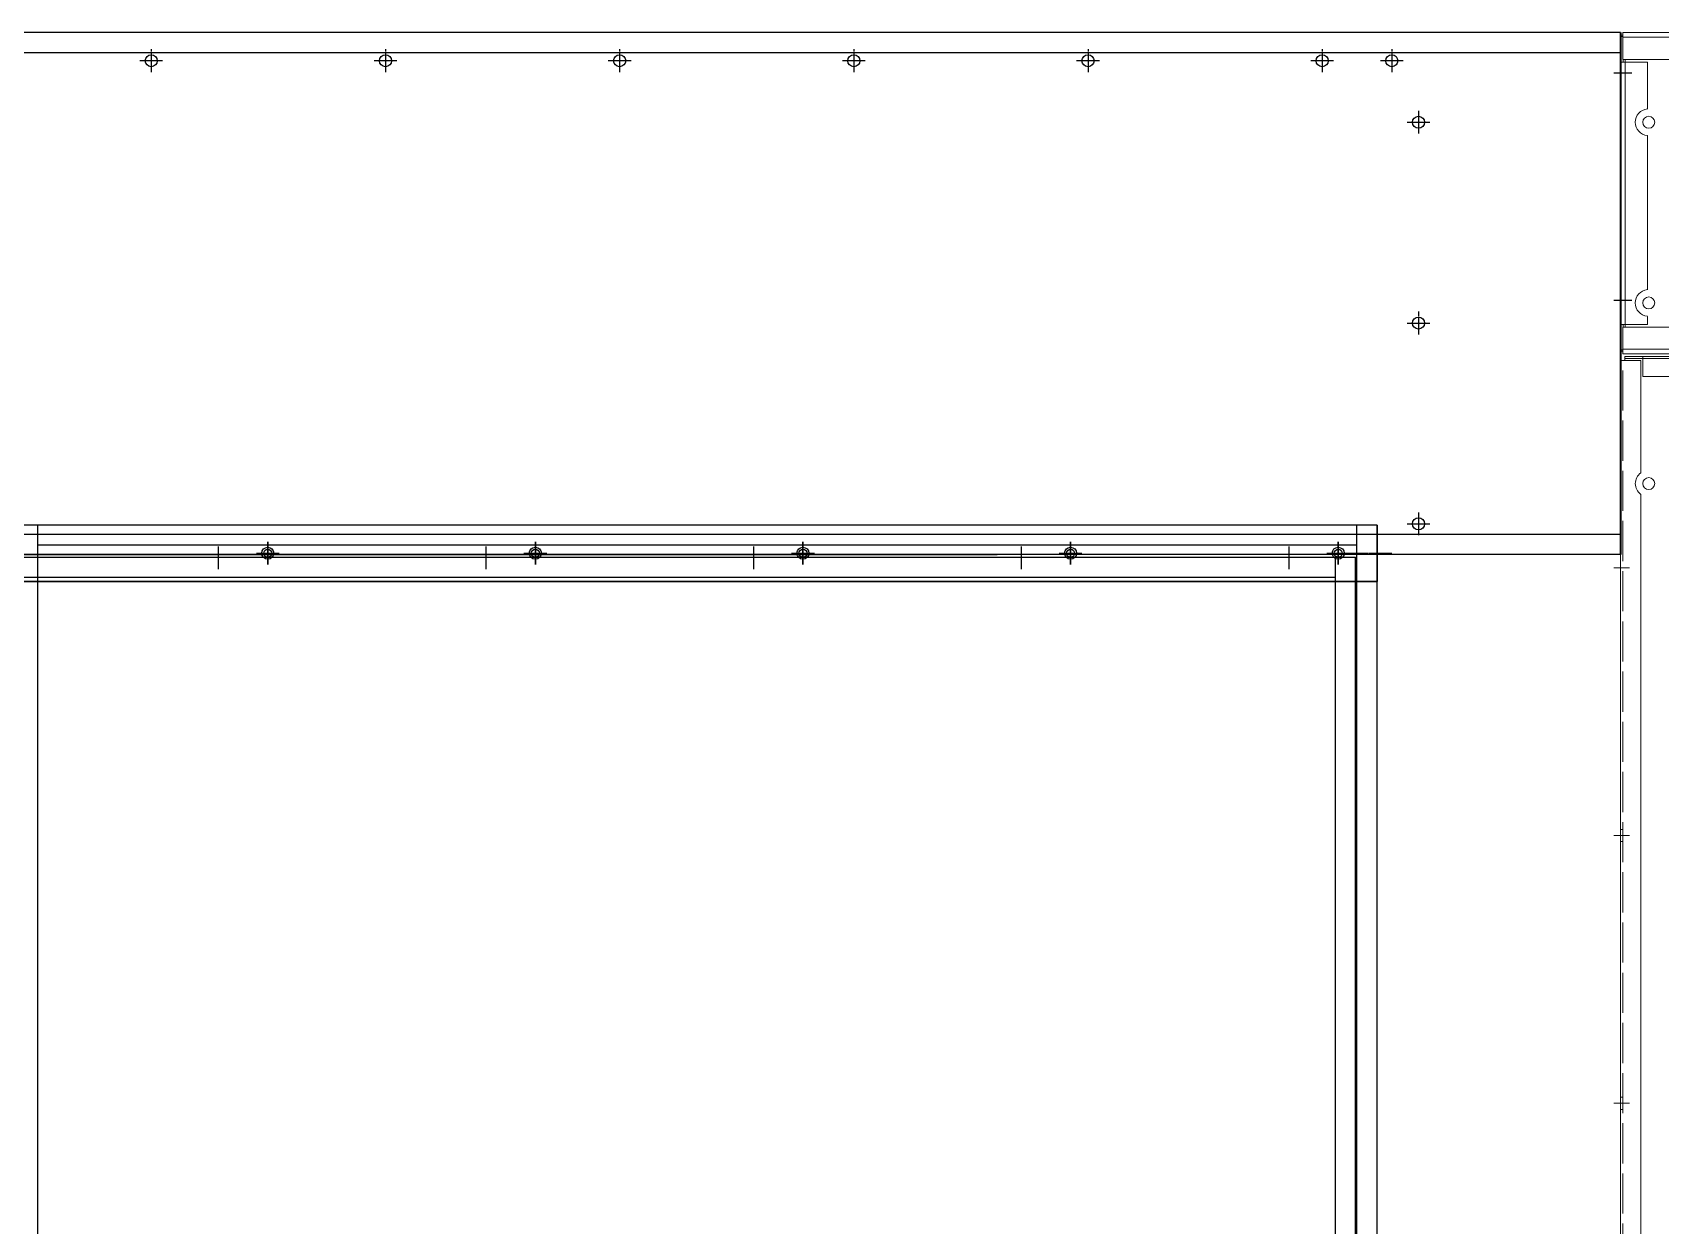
# Model space of a CAD drawing. Header units: millimetres. Extents: x 2408 to 34521, y 2746 to 25454.
# Drawn here: x 15011 to 16228, y 13263 to 14154 of the extents above; entities that cross this region are included whole.
import ezdxf

# ---------------------------------------------------------------- set-up
doc = ezdxf.new("R2010")
doc.units = ezdxf.units.MM
doc.linetypes.add('CENTER', pattern=[2, 1.25, -0.25, 0.25, -0.25])
doc.linetypes.add('DASHED', pattern=[15, 12, -3])
doc.layers.add('center', color=1, linetype='CENTER')

# ---------------------------------------------------------------- blocks, each defined once
blk = doc.blocks.new('A$C66D76F0F')
at = {"color": 7, "lineweight": 13, "ltscale": 2.5}
for p, q in [((8.1, 2861), (8.1, 2859.4)), ((21.6, 2861), (8.1, 2861)), ((8.1, 2859.4), (8.1, 2857.9)), ((8.1, 2859.4), (21.6, 2859.4)), ((21.6, 2861), (987.4, 2861)), ((21.6, 2861), (21.6, 2857.9)), ((5, 2857.9), (8.1, 2857.9)), ((5, 2857.9), (5, 8.1)), ((20, 2857.9), (8.1, 2857.9)), ((20, 2774), (20, 2857.9)), ((21.6, 2846), (21.6, 2857.9)), ((987.4, 2846), (21.6, 2846)), ((20, 8.1), (20, 2758))]:
    blk.add_line(p, q, dxfattribs=at)
at = {"color": 7, "linetype": 'DASHED', "lineweight": 13, "ltscale": 2.5}
for p, q in [((21.6, 2859.4), (987.4, 2859.4)), ((6.6, 8.1), (6.6, 2857.9)), ((5, 2507.5), (6.6, 2507.5)), ((5, 2498.5), (6.6, 2498.5)), ((5, 2307.5), (6.6, 2307.5)), ((5, 2298.5), (6.6, 2298.5))]:
    blk.add_line(p, q, dxfattribs=at)
at = {"color": 7, "lineweight": 5}
for p, q in [((0, 2703), (11.6, 2703)), ((0, 2503), (11.6, 2503)), ((0, 2303), (11.6, 2303))]:
    blk.add_line(p, q, dxfattribs=at)
at = {"color": 7, "lineweight": 13}
blk.add_circle((26, 2766), 4.5, dxfattribs=at)
at = {"color": 7, "lineweight": 13, "ltscale": 2.5}
blk.add_arc((26, 2766), 10, 126.8725, 233.1275, dxfattribs=at)
blk = doc.blocks.new('A$C30E44EA2')
for p, q in [((0, 2715.5), (1100, 2715.5)), ((1085, 9.5), (1085, 2715.5)), ((1100, 9.5), (1100, 2715.5)), ((1100, 9.5), (1100, 2715.5)), ((15, 2700.5), (1085, 2700.5))]:
    blk.add_line(p, q)
at = {"layer": 'center'}
for p, q in [((250, 2723.5), (250, 2706.5)), ((450, 2723.5), (450, 2706.5)), ((650, 2723.5), (650, 2706.5)), ((850, 2723.5), (850, 2706.5)), ((1050, 2723.5), (1050, 2706.5))]:
    blk.add_line(p, q, dxfattribs=at)
blk = doc.blocks.new('A$C1AFF22E1')
for p, q in [((1025.5, 2966), (9.5, 2966)), ((24.5, 2966), (24.5, 0)), ((1010.5, 0), (1010.5, 2966)), ((1025.5, 0), (1025.5, 2966)), ((1010.5, 2951), (24.5, 2951))]:
    blk.add_line(p, q)
at = {"color": 7}
for centre in [(196.5, 2945), (396.5, 2945), (596.5, 2945), (796.5, 2945), (996.5, 2945)]:
    blk.add_circle(centre, 4.5, dxfattribs=at)
at = {"layer": 'center', "color": 1}
for p, q in [((188, 2945), (205, 2945)), ((196.5, 2953.5), (196.5, 2936.5)), ((388, 2945), (405, 2945)), ((396.5, 2953.5), (396.5, 2936.5)), ((588, 2945), (605, 2945)), ((596.5, 2953.5), (596.5, 2936.5)), ((788, 2945), (805, 2945)), ((796.5, 2953.5), (796.5, 2936.5)), ((988, 2945), (1005, 2945)), ((996.5, 2953.5), (996.5, 2936.5))]:
    blk.add_line(p, q, dxfattribs=at)
blk = doc.blocks.new('A$C39BF085F')
at = {"color": 7, "lineweight": 15}
for p, q in [((1058, 42), (0, 42)), ((1058, 20), (1058, 42)), ((1058, 20), (1058, 3.5)), ((1058, 0), (0, 0)), ((1058, 3.5), (1058, 0))]:
    blk.add_line(p, q, dxfattribs=at)
for p, q in [((0, 0), (0, 42)), ((1058, 42), (1058, 0)), ((1058, 0), (0, 0)), ((0, 0), (1058, 0)), ((0, 0), (1058, 0))]:
    blk.add_line(p, q)
for centre in [(29, 21), (229, 21), (229, 21), (429, 21), (629, 21), (829, 21), (1029, 21)]:
    blk.add_circle(centre, 3)
at = {"layer": 'center'}
for p, q in [((29, 12.5), (29, 29.5)), ((229, 12.5), (229, 29.5)), ((229, 12.5), (229, 29.5)), ((429, 12.5), (429, 29.5)), ((629, 12.5), (629, 29.5)), ((829, 12.5), (829, 29.5)), ((1029, 12.5), (1029, 29.5)), ((20.5, 21), (37.5, 21)), ((220.5, 21), (237.5, 21)), ((220.5, 21), (237.5, 21)), ((420.5, 21), (437.5, 21)), ((620.5, 21), (637.5, 21)), ((820.5, 21), (837.5, 21)), ((1020.5, 21), (1037.5, 21)), ((1034.5, 21), (1051.5, 21)), ((1052, 21), (1069, 21))]:
    blk.add_line(p, q, dxfattribs=at)
blk = doc.blocks.new('A$C587D7C8B')
at = {"color": 7, "lineweight": 13}
for p, q in [((6.7, 245), (3003.3, 245)), ((6.7, 241.6), (3003.3, 241.6)), ((405, 25), (6.7, 25)), ((405, 8.4), (6.7, 8.4)), ((3003.3, 5), (6.7, 5))]:
    blk.add_line(p, q, dxfattribs=at)
at = {"color": 7, "lineweight": 13, "ltscale": 0.007083}
for p, q in [((6.7, 245), (6.7, 241.6)), ((8.4, 223), (5, 223)), ((8.4, 27), (5, 27)), ((6.7, 5), (6.7, 8.4))]:
    blk.add_line(p, q, dxfattribs=at)
at = {"color": 7, "lineweight": 13, "ltscale": 0.001875}
for p, q in [((5, 242.1), (5, 243)), ((5, 7.9), (5, 7))]:
    blk.add_line(p, q, dxfattribs=at)
at = {"color": 7, "lineweight": 13, "ltscale": 0.003542}
for p, q in [((5, 243), (6.7, 243)), ((5, 242.1), (6.7, 242.1)), ((5, 7.9), (6.7, 7.9)), ((5, 7), (6.7, 7))]:
    blk.add_line(p, q, dxfattribs=at)
at = {"color": 7, "lineweight": 13, "ltscale": 0.039792}
for p, q in [((5, 223), (5, 242.1)), ((5, 7.9), (5, 27))]:
    blk.add_line(p, q, dxfattribs=at)
at = {"color": 7, "lineweight": 13, "ltscale": 0.034583}
for p, q in [((6.7, 225), (6.7, 241.6)), ((6.7, 25), (6.7, 8.4)), ((25, 27), (8.4, 27))]:
    blk.add_line(p, q, dxfattribs=at)
at = {"color": 7, "lineweight": 13, "ltscale": 0.408333}
for p, q in [((5, 27), (5, 223)), ((8.4, 27), (8.4, 223))]:
    blk.add_line(p, q, dxfattribs=at)
at = {"color": 7, "lineweight": 13, "ltscale": 0.004167}
for p, q in [((5, 223), (7, 223)), ((7, 225), (7, 223)), ((8.4, 223), (8.4, 225)), ((7, 27), (7, 25)), ((8.4, 25), (8.4, 27))]:
    blk.add_line(p, q, dxfattribs=at)
at = {"color": 7, "lineweight": 13, "ltscale": 0.229167}
blk.add_line((126.5, 225), (6.7, 225), dxfattribs=at)
at = {"color": 7, "lineweight": 13, "ltscale": 0.017296}
blk.add_line((25, 223), (8.4, 223), dxfattribs=at)
at = {"color": 7, "lineweight": 13, "ltscale": 0.05659}
blk.add_line((25, 223), (25, 187.9), dxfattribs=at)
at = {"color": 7}
for p, q in [((0, 215), (13.4, 215)), ((0, 45), (13.4, 45))]:
    blk.add_line(p, q, dxfattribs=at)
at = {"color": 7, "lineweight": 13, "ltscale": 0.239792}
blk.add_line((25, 168), (25, 52.9), dxfattribs=at)
at = {"color": 7, "lineweight": 13, "ltscale": 0.000640793}
blk.add_line((5, 27), (5.3, 27), dxfattribs=at)
at = {"color": 7, "lineweight": 13, "ltscale": 0.012604}
blk.add_line((25, 33), (25, 27), dxfattribs=at)
at = {"color": 7, "lineweight": 13}
for centre in [(26, 178), (26, 43)]:
    blk.add_circle(centre, 4.5, dxfattribs=at)
for centre in [(26, 178), (26, 43)]:
    blk.add_arc(centre, 10, 95.7392, 264.2608, dxfattribs=at)
blk = doc.blocks.new('1')
for p, q in [((16197.5, 14153.9), (13798, 14153.9)), ((16197.5, 14153.9), (13798, 14153.9)), ((16197.5, 14153.9), (14900, 14153.9)), ((16197.5, 14153.9), (14900, 14153.9)), ((16198, 14153.9), (16197.5, 14153.9)), ((16198, 14153.9), (16197.5, 14153.9)), ((16198, 14153.9), (16197.5, 14153.9)), ((16198, 14153.9), (16197.5, 14153.9)), ((16197.5, 14138.9), (13813, 14138.9)), ((16197.5, 13778.9), (13813, 13778.9)), ((16197.5, 13763.9), (13798, 13763.9)), ((13940, 13763.9), (15732, 13763.9)), ((16198, 13763.9), (16197.5, 13763.9))]:
    blk.add_line(p, q)
at = {"color": 7, "lineweight": 35}
blk.add_line((16198, 14153.9), (16198, 13763.9), dxfattribs=at)
blk.add_line((16198, 14153.9), (16198, 13763.9), dxfattribs=at)
blk.add_line((16198, 14153.9), (16198, 13763.9), dxfattribs=at)
blk.add_line((16198, 14153.9), (16198, 13763.9), dxfattribs=at)
for centre in [(15100, 14132.9), (15275, 14132.9), (15450, 14132.9), (15625, 14132.9), (15800, 14132.9), (15975, 14132.9), (16027, 14132.9), (16047, 14086.9), (16047, 14086.9), (16047, 13936.9), (16047, 13936.9), (16047, 13786.9), (16047, 13786.9)]:
    blk.add_circle(centre, 4.5)
at = {"layer": 'center'}
for p, q in [((15100, 14141.4), (15100, 14124.4)), ((15275, 14141.4), (15275, 14124.4)), ((15450, 14141.4), (15450, 14124.4)), ((15625, 14141.4), (15625, 14124.4)), ((15800, 14141.4), (15800, 14124.4)), ((15975, 14141.4), (15975, 14124.4)), ((16027, 14141.4), (16027, 14124.4)), ((15108.5, 14132.9), (15091.5, 14132.9)), ((15283.5, 14132.9), (15266.5, 14132.9)), ((15458.5, 14132.9), (15441.5, 14132.9)), ((15633.5, 14132.9), (15616.5, 14132.9)), ((15808.5, 14132.9), (15791.5, 14132.9)), ((15983.5, 14132.9), (15966.5, 14132.9)), ((16035.5, 14132.9), (16018.5, 14132.9)), ((16047, 14095.4), (16047, 14078.4)), ((16038.5, 14086.9), (16055.5, 14086.9)), ((16047, 13945.4), (16047, 13928.4)), ((16038.5, 13936.9), (16055.5, 13936.9)), ((16047, 13795.4), (16047, 13778.4)), ((16038.5, 13786.9), (16055.5, 13786.9))]:
    blk.add_line(p, q, dxfattribs=at)
at = {"color": 7}
for name, p in [('A$C587D7C8B', (16193, 13908.9)), ('A$C66D76F0F', (16193, 11050.9)), ('A$C30E44EA2', (14900, 11046.4))]:
    blk.add_blockref(name, p, dxfattribs=at)
blk.add_blockref('A$C39BF085F', (14958, 13743.9))
at = {"color": 2}
blk.add_blockref('A$C1AFF22E1', (14990.5, 10819.9), dxfattribs=at)

msp = doc.modelspace()

# ---------------------------------------------------------------- block references
msp.add_blockref('1', (0, 0))

doc.saveas('drawing.dxf')
